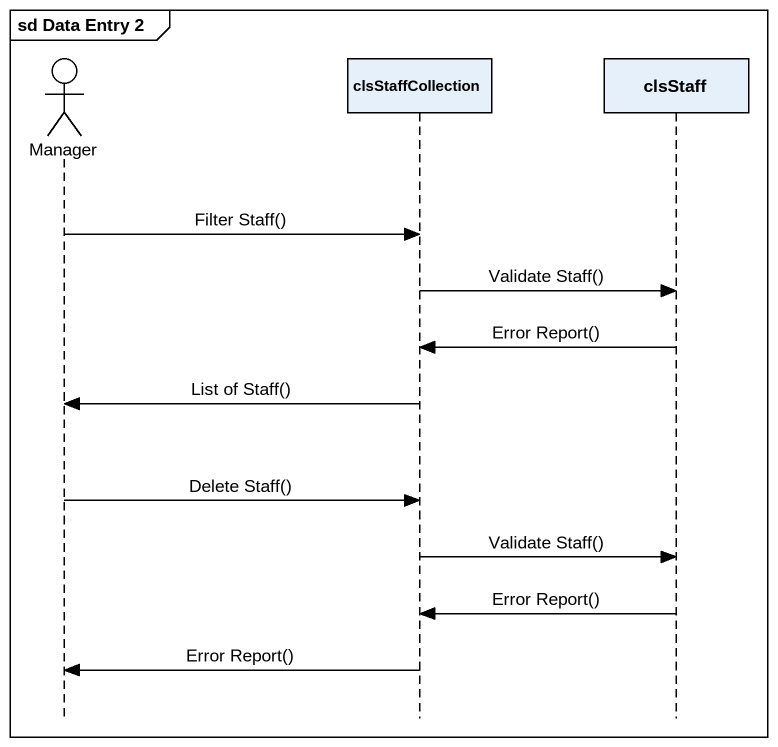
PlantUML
@startuml
mainframe sd Data Entry 2
hide footbox
actor Manager
participant clsStaffCollection
participant clsStaff

Manager -> clsStaffCollection : Filter Staff()
clsStaffCollection -> clsStaff : Validate Staff()
clsStaff -> clsStaffCollection : Error Report()
clsStaffCollection -> Manager : List of Staff()
Manager -> clsStaffCollection : Delete Staff()
clsStaffCollection -> clsStaff : Validate Staff()
clsStaff -> clsStaffCollection : Error Report()
clsStaffCollection -> Manager : Error Report()
@enduml
